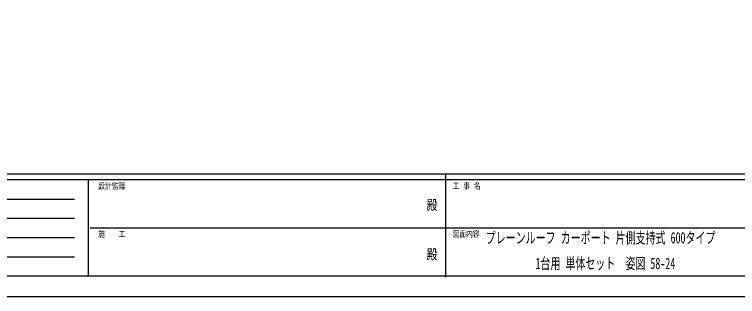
# Model space of a CAD drawing. Units: millimetres, scale not verified. Extents: x -10512 to 10512, y -7425 to 7425.
# Drawn here: x -3933 to 2646, y -7425 to -4858 of the extents above; entities that cross this region are included whole.
import ezdxf
from ezdxf.enums import TextEntityAlignment as Align

# ---------------------------------------------------------------- set-up
doc = ezdxf.new("R2010")
doc.units = ezdxf.units.MM
doc.header["$LTSCALE"] = 30
doc.header["$PDMODE"] = 32
doc.header["$PDSIZE"] = 15
doc.layers.add('0-2_USER1', color=3, linetype='Continuous')
doc.layers.add('0-6_YKK_ZWAK', color=7, linetype='Continuous')
doc.styles.add('ＭＳ ゴシック', font='')
doc.styles.get('ＭＳ ゴシック').set_extended_font_data('MS Gothic')

msp = doc.modelspace()

# ---------------------------------------------------------------- linework, layer by layer
at = {"layer": '0-6_YKK_ZWAK'}
for p, q in [((9737.55, -6312.5), (-9762.45, -6312.5)), ((-12.45, -6312.5), (-12.45, -7237.5)), ((-3262.45, -6362.5), (-9762.45, -6362.5)), ((-3262.45, -6362.5), (-3262.45, -7237.5)), ((-12.45, -6362.5), (-3262.45, -6362.5)), ((3237.55, -6362.5), (-12.45, -6362.5)), ((-9656.2, -6537.5), (-3387.45, -6537.5)), ((-9656.2, -6712.5), (-3387.45, -6712.5)), ((-3243.7, -6800), (-12.45, -6800)), ((-12.45, -6800), (3237.55, -6800)), ((-9656.2, -6887.5), (-3387.45, -6887.5)), ((-9656.2, -7062.5), (-3387.45, -7062.5)), ((-9762.45, -7237.5), (-3262.45, -7237.5)), ((-3262.45, -7237.5), (-12.45, -7237.5)), ((-12.45, -7237.5), (3237.55, -7237.5))]:
    msp.add_line(p, q, dxfattribs=at)
msp.add_lwpolyline([(-10512.5, -7425), (10512.5, -7425), (10512.5, 7425), (-10512.5, 7425)], close=True, dxfattribs=at)
msp.add_point((-12.45, -7237.5), dxfattribs=at)

# ---------------------------------------------------------------- texts
at = {"layer": '0-2_USER1', "style": 'ＭＳ ゴシック', "width": 0.65}
for s, p in [('プレーンルーフ カーポート 片側支持式 600タイプ', (354.23, -6972.08)), ('1台用 単体セット\u3000姿図 58-24', (806.99, -7205.42))]:
    msp.add_text(s, height=102.6, dxfattribs=at).set_placement(p, align=Align.BOTTOM_LEFT)
at = {"layer": '0-6_YKK_ZWAK', "style": 'ＭＳ ゴシック', "width": 0.8}
for s, height, p in [('設計監理', 54.99, (-3170.78, -6462.5)), ('工 事 名', 54.99, (53.17, -6462.5)), ('殿', 91.64, (-184.17, -6664.58)), ('施\u3000\u3000工', 54.99, (-3170.78, -6900)), ('図面内容', 54.99, (53.17, -6900)), ('殿', 91.64, (-184.17, -7114.58))]:
    msp.add_text(s, height=height, dxfattribs=at).set_placement(p, align=Align.BOTTOM_LEFT)

doc.saveas('drawing.dxf')
